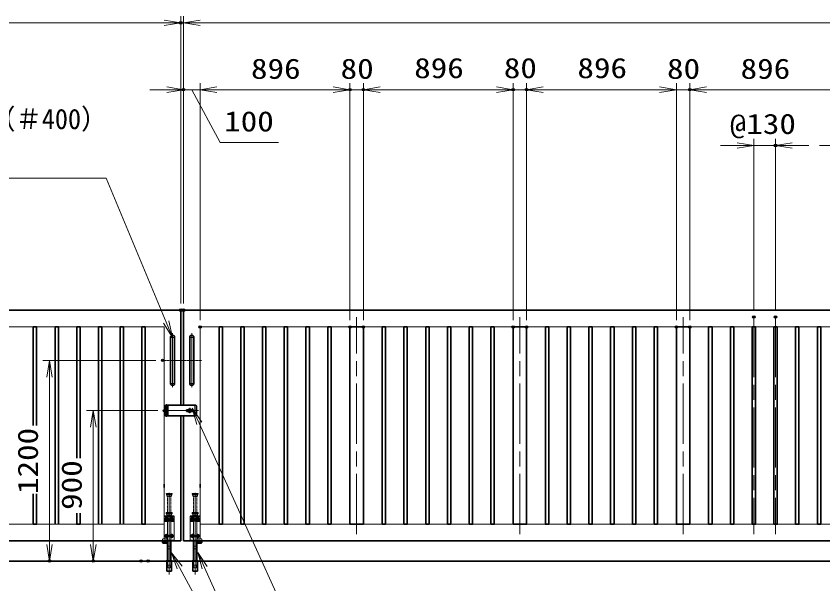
# Model space of a CAD drawing. Units: millimetres at full size. Extents: x -11880 to 11880, y -8400 to 8400.
# Drawn here: x -1142 to 3682, y -1009 to 2386 of the extents above; entities that cross this region are included whole.
import ezdxf
from ezdxf.enums import TextEntityAlignment as Align

# ---------------------------------------------------------------- set-up
doc = ezdxf.new("R2010")
doc.units = ezdxf.units.MM
doc.header["$LTSCALE"] = 30
doc.header["$PDMODE"] = 32
doc.header["$PDSIZE"] = 15
for name, pattern in [('DASHED', [7.5, 6, -1.5]), ('USER1', [18, 12, -1.5, 3, -1.5]), ('USER2', [9, 6, -0.75, 1.5, -0.75]), ('USER3', [1.125, 0.75, -0.125, 0.125, -0.125])]:
    doc.linetypes.add(name, pattern=pattern)
for name, color, linetype, lineweight in [('0-1_外形線', 7, 'Continuous', 35), ('0-2_軸線', 200, 'USER1', 15), ('0-3_細線', 2, 'Continuous', 35), ('0-4_寸法線', 4, 'Continuous', 18), ('0-5_0', 7, 'Continuous', 18), ('0-7_隠れ線', 140, 'DASHED', 18), ('0-9_01', 7, 'Continuous', 18), ('0-A_AM_0N', 7, 'Continuous', 50), ('0-B_AM_7N', 6, 'USER2', 18), ('0-C_想像線', 112, 'USER3', 15)]:
    doc.layers.add(name, color=color, linetype=linetype, lineweight=lineweight)
doc.layers.add('0-6_Defpoints', color=7, linetype='Continuous')
doc.styles.add('ＭＳ ゴシック', font='')
doc.styles.get('ＭＳ ゴシック').set_extended_font_data('MS Gothic')

# ---------------------------------------------------------------- blocks, each defined once
blk = doc.blocks.new('S248')
at = {"layer": '0-4_寸法線'}
for points in [[(2294953.4, 86989925.5), (2266561.4, 86989925.5), (2252677.3, 87025728), (2251592.6, 87028525.1)], [(2253143.4, 87025908.8), (2251592.6, 87028525.1), (2252211.1, 87025547.2)]]:
    blk.add_lwpolyline(points, dxfattribs=at)
at = {"layer": '0-4_寸法線', "color": 254, "style": 'ＭＳ ゴシック', "width": 1.2}
for s, p in [('STKMR290', (2270329.4, 86997626.1)), ('30x20x1.6t', (2270329.4, 86991326.1))]:
    blk.add_text(s, height=3637, dxfattribs=at).set_placement(p, align=Align.BOTTOM_LEFT)
blk = doc.blocks.new('_Open')
at = {"layer": '0-5_0', "color": 4}
blk.add_line((-30, 5), (0, 0), dxfattribs=at)
blk.add_lwpolyline([(-30, -5), (0, 0), (-30, 0)], dxfattribs=at)
blk = doc.blocks.new('A$C130E4F3B')
at = {"layer": '0-1_外形線'}
for p, q in [((-375, -4125), (-375, 4125)), ((375, 4125), (375, -4125))]:
    blk.add_line(p, q, dxfattribs=at)
for centre, start, end in [((0, 4125), 0, 180), ((0, -4125), 180, 0)]:
    blk.add_arc(centre, 375, start, end, dxfattribs=at)
at = {"layer": '0-2_軸線'}
for p, q in [((0, 4877.9), (0, -4877.9)), ((0, 4125), (-412.5, 4125)), ((0, 4125), (412.5, 4125)), ((0, -4125), (-412.5, -4125)), ((0, -4125), (412.5, -4125))]:
    blk.add_line(p, q, dxfattribs=at)
at = {"layer": '0-2_軸線', "linetype": 'USER2'}
blk.add_line((-1779.7, 0), (1779.7, 0), dxfattribs=at)
blk = doc.blocks.new('U117')
at = {"layer": '0-A_AM_0N'}
blk.add_lwpolyline([(645, 3787.4), (450, 3674.8), (255, 3787.4), (255, 4012.6), (450, 4125.2), (645, 4012.6)], close=True, dxfattribs=at)
blk.add_circle((450, 3900), 195, dxfattribs=at)
blk.add_circle((450, 3900), 195, dxfattribs=at)
at = {"layer": '0-B_AM_7N'}
for p, q in [((697.7, 3900), (202.3, 3900)), ((450, 4147.7), (450, 3652.3))]:
    blk.add_line(p, q, dxfattribs=at)
blk = doc.blocks.new('U118')
at = {"layer": '0-A_AM_0N'}
blk.add_lwpolyline([(-255, 3787.4), (-450, 3674.8), (-645, 3787.4), (-645, 4012.6), (-450, 4125.2), (-255, 4012.6)], close=True, dxfattribs=at)
blk.add_circle((-450, 3900), 195, dxfattribs=at)
blk.add_circle((-450, 3900), 195, dxfattribs=at)
at = {"layer": '0-B_AM_7N'}
for p, q in [((-202.3, 3900), (-697.7, 3900)), ((-450, 4147.7), (-450, 3652.3))]:
    blk.add_line(p, q, dxfattribs=at)
blk = doc.blocks.new('U119')
at = {"layer": '0-A_AM_0N'}
blk.add_lwpolyline([(645, 787.4), (450, 674.8), (255, 787.4), (255, 1012.6), (450, 1125.2), (645, 1012.6)], close=True, dxfattribs=at)
blk.add_circle((450, 900), 195, dxfattribs=at)
blk.add_circle((450, 900), 195, dxfattribs=at)
at = {"layer": '0-B_AM_7N'}
for p, q in [((697.7, 900), (202.3, 900)), ((450, 1147.7), (450, 652.3))]:
    blk.add_line(p, q, dxfattribs=at)
blk = doc.blocks.new('U120')
at = {"layer": '0-A_AM_0N'}
blk.add_lwpolyline([(-255, 787.4), (-450, 674.8), (-645, 787.4), (-645, 1012.6), (-450, 1125.2), (-255, 1012.6)], close=True, dxfattribs=at)
blk.add_circle((-450, 900), 195, dxfattribs=at)
blk.add_circle((-450, 900), 195, dxfattribs=at)
at = {"layer": '0-B_AM_7N'}
for p, q in [((-202.3, 900), (-697.7, 900)), ((-450, 1147.7), (-450, 652.3))]:
    blk.add_line(p, q, dxfattribs=at)
blk = doc.blocks.new('A$C7BA44824')
at = {"layer": '0-1_外形線'}
for p, q in [((-285, 0), (-285, -3540)), ((285, 0), (285, -3540)), ((1185, 0), (1185, -270)), ((1095, -360), (285, -360))]:
    blk.add_line(p, q, dxfattribs=at)
for points in [[(975, 0), (975, -150), (285, -150)], [(408, -3600), (408, -5400), (-408, -5400), (-408, -3600)]]:
    blk.add_lwpolyline(points, dxfattribs=at)
blk.add_lwpolyline([(525, -3540), (-525, -3540), (-525, -3600), (525, -3600)], close=True, dxfattribs=at)
blk.add_arc((1095, -270), 90, 270, 0, dxfattribs=at)
at = {"layer": '0-2_軸線'}
blk.add_line((0, -6032.5), (0, 8659.7), dxfattribs=at)
at = {"layer": '0-7_隠れ線'}
for p, q in [((-900, 4500), (900, 4500)), ((-900, 0), (-900, 4500)), ((900, 4350), (-900, 4350)), ((-495, 5100), (-525, 5070)), ((-525, 4920), (-525, 5070)), ((525, 5070), (-525, 5070)), ((-495, 4890), (-525, 4920)), ((-525, 4920), (525, 4920)), ((-495, 5100), (495, 5100)), ((495, 4890), (-495, 4890)), ((-420, 4650), (-420, 4890)), ((-420, 4650), (-360, 4590)), ((420, 4650), (-420, 4650)), ((360, 4590), (-360, 4590)), ((-285, 4500), (-285, 4590)), ((-285, 4350), (-285, 3570)), ((285, 4590), (285, 4500)), ((285, 4350), (285, 4029.9)), ((420, 4650), (360, 4590)), ((420, 4650), (420, 4890)), ((495, 5100), (525, 5070)), ((525, 4920), (495, 4890)), ((525, 4920), (525, 5070)), ((900, 4500), (900, 360)), ((-900, 3570), (-232.9, 3570)), ((-900, 3480), (-211.7, 3480)), ((-285, 3480), (-285, 150)), ((-119.3, 3626.8), (-232.9, 3570)), ((-79, 3546.3), (-211.7, 3480)), ((-119.3, 3626.8), (-79, 3546.3)), ((119.3, 3626.8), (79, 3546.3)), ((79, 3546.3), (211.7, 3480)), ((232.9, 3570), (119.3, 3626.8)), ((211.7, 3480), (900, 3480)), ((900, 3570), (232.9, 3570)), ((285, 3770.1), (285, 3570)), ((285, 3480), (285, 150)), ((-120, 150), (-900, 150)), ((-120, 0), (-900, 0)), ((-120, 150), (-120, 0)), ((120, 0), (-120, 0)), ((900, 150), (120, 150)), ((120, 150), (120, 0)), ((900, 0), (120, 0)), ((285, 360), (1095, 360)), ((900, 150), (900, 0)), ((1185, 270), (1185, 0)), ((-180, -1380), (-285, -930)), ((285, -930), (-285, -930)), ((180, -1380), (-180, -1380)), ((180, -1380), (285, -930)), ((-378, -5400), (-378, -3600)), ((-375, -3600), (-375, -3540)), ((-285, -4350), (-285, -3540)), ((285, -3540), (285, -4350)), ((375, -3600), (375, -3540)), ((378, -5400), (378, -3600)), ((-180, -4800), (-285, -4350)), ((285, -4350), (-285, -4350)), ((180, -4800), (-180, -4800)), ((180, -4800), (285, -4350))]:
    blk.add_line(p, q, dxfattribs=at)
blk.add_lwpolyline([(285, 150), (975, 150), (975, 0)], dxfattribs=at)
blk.add_arc((1095, 270), 90, 0, 90, dxfattribs=at)
at = {"layer": '0-C_想像線'}
for p, q in [((-495, 8520), (-525, 8490)), ((-525, 8340), (-525, 8490)), ((525, 8490), (-525, 8490)), ((-495, 8310), (-525, 8340)), ((-525, 8340), (525, 8340)), ((-495, 8520), (495, 8520)), ((495, 8310), (-495, 8310)), ((-420, 8070), (-420, 8310)), ((-420, 8070), (-360, 8010)), ((420, 8070), (-420, 8070)), ((360, 8010), (-360, 8010)), ((-285, 5100), (-285, 8010)), ((285, 5100), (285, 8010)), ((420, 8070), (360, 8010)), ((420, 8070), (420, 8310)), ((495, 8520), (525, 8490)), ((525, 8340), (495, 8310)), ((525, 8340), (525, 8490))]:
    blk.add_line(p, q, dxfattribs=at)
at = {"layer": '0-A_AM_0N'}
for name in ['U118', 'U117', 'U120', 'U119']:
    blk.add_blockref(name, (0, 0), dxfattribs=at)
blk = doc.blocks.new('S258')
at = {"layer": '0-4_寸法線'}
for points in [[(2233762.3, 87086347.9), (2285338.3, 87086347.9), (2296090.5, 87060534.5), (2297244.1, 87057765.1)], [(2295629, 87060342.3), (2297244.1, 87057765.1), (2296552.1, 87060726.8)]]:
    blk.add_lwpolyline(points, dxfattribs=at)
at = {"layer": '0-4_寸法線', "color": 254, "style": 'ＭＳ ゴシック'}
for s, width, p in [('両取手 SUS304（＃400）', 0.95, (2233762.3, 87094048.4)), ('φ25-300L', 1.1, (2233157.5, 87087748.4))]:
    blk.add_text(s, height=3637, dxfattribs=dict(at, width=width)).set_placement(p, align=Align.BOTTOM_LEFT)
blk = doc.blocks.new('S259')
at = {"layer": '0-4_寸法線'}
for points in [[(2356741.5, 86966768.7), (2325354.3, 86966768.7), (2303000.2, 87016477.2), (2301769.8, 87019213.2)], [(2303456.2, 87016682.2), (2301769.8, 87019213.2), (2302544.2, 87016272.1)]]:
    blk.add_lwpolyline(points, dxfattribs=at)
at = {"layer": '0-4_寸法線', "color": 254, "style": 'ＭＳ ゴシック'}
for s, width, p in [('落し棒（建物側）', 0.75, (2329554.3, 86980769.2)), ('SUS304 φ19', 1.1, (2329122.3, 86974469.2)), ('電解研磨', 0.75, (2329554.3, 86968169.2))]:
    blk.add_text(s, height=3637, dxfattribs=dict(at, width=width)).set_placement(p, align=Align.BOTTOM_LEFT)
blk = doc.blocks.new('S260')
at = {"layer": '0-4_寸法線'}
for points in [[(2365006.2, 86989310.3), (2326131, 86989310.3), (2302028.4, 87042358.7), (2300787.5, 87045090)], [(2302483.7, 87042565.5), (2300787.5, 87045090), (2301573.2, 87042151.9)]]:
    blk.add_lwpolyline(points, dxfattribs=at)
at = {"layer": '0-4_寸法線', "color": 254, "style": 'ＭＳ ゴシック', "width": 0.75}
blk.add_text('打掛金具（道路側）', height=3637, dxfattribs=at).set_placement((2330331, 86997162), align=Align.BOTTOM_LEFT)
at = {"layer": '0-4_寸法線', "color": 254, "style": 'ＭＳ ゴシック'}
blk.add_text('SUS304（＃400）', height=3637, dxfattribs=at).set_placement((2329899, 86990710.8), align=Align.BOTTOM_LEFT)
blk = doc.blocks.new('S261')
at = {"layer": '0-4_寸法線'}
for points in [[(2329134.3, 86966768.7), (2325354.3, 86966768.7), (2298509.2, 87016498.9), (2297084.1, 87019138.8)], [(2298949.2, 87016736.4), (2297084.1, 87019138.8), (2298069.2, 87016261.4)]]:
    blk.add_lwpolyline(points, dxfattribs=at)

msp = doc.modelspace()

# ---------------------------------------------------------------- linework, layer by layer
at = {"layer": '0-1_外形線'}
for p, q in [((-154.1, 59.53), (-234.46, 59.53)), ((-154.1, 59.53), (-68.46, 59.53)), ((-153.1, 59.53), (-148.1, 59.53)), ((-64.46, 55.53), (-68.46, 59.53)), ((-64.46, 55.53), (-64.46, -1.47)), ((-237.46, 19.53), (-237.46, 13.78)), ((-113.12, 32.03), (-119.46, 32.03)), ((-119.46, 22.03), (-113.12, 22.03)), ((-118.46, 29.53), (-116.71, 29.53)), ((-118.46, 24.53), (-118.46, 29.53)), ((-118.46, 24.53), (-116.71, 24.53)), ((-116.71, 29.53), (-90.46, 29.53)), ((-90.46, 24.53), (-116.71, 24.53)), ((-89.46, 32.03), (-95.8, 32.03)), ((-95.8, 22.03), (-89.46, 22.03)), ((-90.46, 24.53), (-90.46, 29.53)), ((-68.46, -5.47), (-234.46, -5.47)), ((-156.96, -752.97), (-156.96, -5.47)), ((-141.96, -752.97), (-141.96, -5.47)), ((-68.46, -5.47), (-64.46, -1.47)), ((-256.96, -413.47), (-256.96, -432.47)), ((-41.96, -413.47), (-41.96, -432.47)), ((-156.96, -752.97), (-5156.96, -752.97)), ((-141.96, -752.97), (4858.04, -752.97)), ((-5886.96, -872.97), (5588.04, -872.97))]:
    msp.add_line(p, q, dxfattribs=at)
for points in [[(-5156.96, 627.03), (-156.96, 627.03), (-156.96, 59.53)], [(4858.04, 627.03), (-141.96, 627.03), (-141.96, 59.53)], [(-1039.96, -62.92), (-1039.96, 527.03), (-1019.96, 527.03), (-1019.96, -62.92)], [(-909.96, -652.97), (-909.96, 527.03), (-889.96, 527.03), (-889.96, -652.97)], [(-779.96, -256.81), (-779.96, 527.03), (-759.96, 527.03), (-759.96, -256.81)], [(-649.96, -652.97), (-649.96, 527.03), (-629.96, 527.03), (-629.96, -652.97)], [(-519.96, -652.97), (-519.96, 527.03), (-499.96, 527.03), (-499.96, -652.97)], [(-1039.96, -470.49), (-1039.96, -652.97), (-1019.96, -652.97), (-1019.96, -470.49)], [(-759.96, -585.57), (-759.96, -652.97), (-779.96, -652.97), (-779.96, -585.57)]]:
    msp.add_lwpolyline(points, dxfattribs=at)
for points in [[(-389.96, -652.97), (-369.96, -652.97), (-369.96, 527.03), (-389.96, 527.03)], [(91.04, -652.97), (71.04, -652.97), (71.04, 527.03), (91.04, 527.03)], [(201.04, -652.97), (221.04, -652.97), (221.04, 527.03), (201.04, 527.03)], [(331.04, -652.97), (351.04, -652.97), (351.04, 527.03), (331.04, 527.03)], [(461.04, -652.97), (481.04, -652.97), (481.04, 527.03), (461.04, 527.03)], [(591.04, -652.97), (611.04, -652.97), (611.04, 527.03), (591.04, 527.03)], [(721.04, -652.97), (741.04, -652.97), (741.04, 527.03), (721.04, 527.03)], [(934.04, 527.03), (854.04, 527.03), (854.04, -652.97), (934.04, -652.97)], [(1067.04, -652.97), (1047.04, -652.97), (1047.04, 527.03), (1067.04, 527.03)], [(1177.04, -652.97), (1197.04, -652.97), (1197.04, 527.03), (1177.04, 527.03)], [(1307.04, -652.97), (1327.04, -652.97), (1327.04, 527.03), (1307.04, 527.03)], [(1437.04, -652.97), (1457.04, -652.97), (1457.04, 527.03), (1437.04, 527.03)], [(1567.04, -652.97), (1587.04, -652.97), (1587.04, 527.03), (1567.04, 527.03)], [(1697.04, -652.97), (1717.04, -652.97), (1717.04, 527.03), (1697.04, 527.03)], [(1910.04, 527.03), (1830.04, 527.03), (1830.04, -652.97), (1910.04, -652.97)], [(2043.04, -652.97), (2023.04, -652.97), (2023.04, 527.03), (2043.04, 527.03)], [(2153.04, -652.97), (2173.04, -652.97), (2173.04, 527.03), (2153.04, 527.03)], [(2283.04, -652.97), (2303.04, -652.97), (2303.04, 527.03), (2283.04, 527.03)], [(2413.04, -652.97), (2433.04, -652.97), (2433.04, 527.03), (2413.04, 527.03)], [(2543.04, -652.97), (2563.04, -652.97), (2563.04, 527.03), (2543.04, 527.03)], [(2673.04, -652.97), (2693.04, -652.97), (2693.04, 527.03), (2673.04, 527.03)], [(2886.04, 527.03), (2806.04, 527.03), (2806.04, -652.97), (2886.04, -652.97)], [(3019.04, -652.97), (2999.04, -652.97), (2999.04, 527.03), (3019.04, 527.03)], [(3129.04, -652.97), (3149.04, -652.97), (3149.04, 527.03), (3129.04, 527.03)], [(3259.04, -652.97), (3279.04, -652.97), (3279.04, 527.03), (3259.04, 527.03)], [(3389.04, -652.97), (3409.04, -652.97), (3409.04, 527.03), (3389.04, 527.03)], [(3519.04, -652.97), (3539.04, -652.97), (3539.04, 527.03), (3519.04, 527.03)], [(3649.04, -652.97), (3669.04, -652.97), (3669.04, 527.03), (3649.04, 527.03)]]:
    msp.add_lwpolyline(points, close=True, dxfattribs=at)
for centre, radius, start, end in [((-119.46, 27.03), 5, 90, 270), ((-104.46, 27.03), 10, 30, 150), ((-104.46, 27.03), 10, 210, 330), ((-89.46, 27.03), 5, 270, 90)]:
    msp.add_arc(centre, radius, start, end, dxfattribs=at)
at = {"layer": '0-2_軸線'}
for p, q in [((894.04, -711.97), (894.04, 586.03)), ((1870.04, -711.97), (1870.04, 586.03)), ((2846.04, -711.97), (2846.04, 586.03)), ((3269.04, 586.03), (3269.04, -711.97)), ((3399.04, 586.03), (3399.04, -711.97)), ((-243.46, 64.41), (-243.46, -10.35)), ((-51.78, 27.03), (-255.28, 27.03)), ((-104.46, 11.72), (-104.46, 42.34))]:
    msp.add_line(p, q, dxfattribs=at)
at = {"layer": '0-3_細線'}
for p, q in [((-237.46, 59.53), (-249.46, 59.53)), ((-237.46, 48.53), (-237.46, 59.53)), ((-237.46, 59.53), (-234.46, 59.53)), ((-234.46, 48.03), (-234.46, 59.53)), ((-234.46, 34.03), (-234.46, 48.53)), ((-249.46, 48.03), (-234.46, 48.03)), ((-249.46, 48.03), (-249.46, 34.53)), ((-249.46, 34.53), (-234.46, 34.53)), ((-249.46, 20.03), (-249.46, 34.03)), ((-249.46, 34.03), (-234.46, 34.03)), ((-234.46, 20.03), (-249.46, 20.03)), ((-234.46, 19.53), (-249.46, 19.53)), ((-249.46, 19.53), (-249.46, 6.03)), ((-249.46, 6.03), (-234.46, 6.03)), ((-249.46, 5.53), (-234.46, 5.53)), ((-237.46, 48.03), (-237.46, 34.53)), ((-237.46, 20.03), (-237.46, 34.03)), ((-237.46, 13.78), (-237.46, 6.03)), ((-237.46, -5.47), (-237.46, 5.53)), ((-234.46, 34.53), (-234.46, 19.53)), ((-234.46, 5.53), (-234.46, 20.03)), ((-234.46, 6.03), (-234.46, -5.47)), ((-234.46, -5.47), (-243.46, -5.47)), ((-149.46, -872.97), (334.89, -872.97))]:
    msp.add_line(p, q, dxfattribs=at)
for points in [[(-234.46, 48.53), (-249.46, 48.53), (-249.46, 59.53)], [(-243.46, -5.47), (-249.46, -5.47), (-249.46, 5.53)]]:
    msp.add_lwpolyline(points, dxfattribs=at)
at = {"layer": '0-4_寸法線'}
for p, q in [((-156.96, 667.03), (-156.96, 2385.59)), ((-156.96, 667.03), (-156.96, 2385.59)), ((-141.96, 667.03), (-141.96, 2385.59)), ((-141.96, 667.03), (-141.96, 2385.59)), ((-156.96, 2345.59), (-5156.96, 2345.59)), ((-256.96, 2345.59), (-356.96, 2345.59)), ((-141.96, 2345.59), (-156.96, 2345.59)), ((-141.96, 2345.59), (4858.04, 2345.59)), ((-41.96, 2345.59), (58.04, 2345.59)), ((-141.96, 667.03), (-141.96, 1985.59)), ((-41.96, 567.03), (-41.96, 1985.59)), ((-41.96, 567.03), (-41.96, 1985.59)), ((854.04, 567.03), (854.04, 1985.59)), ((854.04, 567.03), (854.04, 1985.59)), ((934.04, 567.03), (934.04, 1985.59)), ((934.04, 567.03), (934.04, 1985.59)), ((1830.04, 567.03), (1830.04, 1985.59)), ((1830.04, 567.03), (1830.04, 1985.59)), ((1910.04, 567.03), (1910.04, 1985.59)), ((1910.04, 567.03), (1910.04, 1985.59)), ((2806.04, 567.03), (2806.04, 1985.59)), ((2806.04, 567.03), (2806.04, 1985.59)), ((2886.04, 567.03), (2886.04, 1985.59)), ((2886.04, 567.03), (2886.04, 1985.59)), ((-241.96, 1945.59), (-341.96, 1945.59)), ((-41.96, 1945.59), (-141.96, 1945.59)), ((-41.96, 1945.59), (854.04, 1945.59)), ((58.04, 1945.59), (158.04, 1945.59)), ((754.04, 1945.59), (654.04, 1945.59)), ((854.04, 1945.59), (934.04, 1945.59)), ((1830.04, 1945.59), (934.04, 1945.59)), ((1034.04, 1945.59), (1134.04, 1945.59)), ((1730.04, 1945.59), (1630.04, 1945.59)), ((1910.04, 1945.59), (1830.04, 1945.59)), ((2806.04, 1945.59), (1910.04, 1945.59)), ((2010.04, 1945.59), (2110.04, 1945.59)), ((2706.04, 1945.59), (2606.04, 1945.59)), ((2806.04, 1945.59), (2886.04, 1945.59)), ((2886.04, 1945.59), (3782.04, 1945.59)), ((2986.04, 1945.59), (3086.04, 1945.59)), ((3682.04, 1945.59), (3582.04, 1945.59)), ((3269.04, 626.03), (3269.04, 1651.78)), ((3399.04, 626.03), (3399.04, 1651.78)), ((3169.04, 1611.78), (3069.04, 1611.78)), ((3269.04, 1611.78), (3399.04, 1611.78)), ((3499.04, 1611.78), (3599.04, 1611.78)), ((3762.04, 1611.78), (3662.04, 1611.78)), ((-306.28, 327.03), (-982.92, 327.03)), ((-942.92, 327.03), (-942.92, -872.97)), ((-295.28, 27.03), (-721.1, 27.03)), ((-681.1, 27.03), (-681.1, -872.97)), ((-435.81, -872.97), (-982.92, -872.97)), ((-392.88, -872.97), (-721.1, -872.97))]:
    msp.add_line(p, q, dxfattribs=at)
msp.add_lwpolyline([(-91.96, 1945.59), (78.53, 1630.88), (427.33, 1630.88)], dxfattribs=at)
at = {"layer": '0-5_0'}
for p, q in [((-256.96, 527.03), (-5056.96, 527.03)), ((-256.96, -413.47), (-256.96, 527.03)), ((-41.96, -413.47), (-41.96, 527.03)), ((-41.96, 527.03), (4758.04, 527.03))]:
    msp.add_line(p, q, dxfattribs=at)
for points in [[(-5056.96, 527.03), (-5056.96, -652.97), (-256.96, -652.97), (-256.96, -432.47)], [(4758.04, 527.03), (4758.04, -652.97), (-41.96, -652.97), (-41.96, -432.47)]]:
    msp.add_lwpolyline(points, dxfattribs=at)
at = {"layer": '0-6_Defpoints'}
for p in [(-156.96, 2345.59), (-141.96, 1945.59), (854.04, 1945.59), (934.04, 1945.59), (1830.04, 1945.59), (1910.04, 1945.59), (2886.04, 1945.59), (3399.04, 1611.78), (-156.96, 627.03), (-141.96, 627.03), (3269.04, 586.03), (3399.04, 586.03), (-41.96, 527.03), (854.04, 527.03), (934.04, 527.03), (1830.04, 527.03), (1910.04, 527.03), (2806.04, 527.03), (2886.04, 527.03), (-266.28, 327.03), (-255.28, 27.03), (-942.92, -872.97), (-681.1, -872.97), (-395.81, -872.97), (-352.88, -872.97)]:
    msp.add_point(p, dxfattribs=at)
at = {"layer": '0-7_隠れ線'}
for p, q in [((-246.46, 48.53), (-246.46, 59.53)), ((-240.46, 59.53), (-240.46, 48.53)), ((-246.46, 34.53), (-246.46, 48.03)), ((-246.46, 20.03), (-246.46, 34.03)), ((-246.46, 6.03), (-246.46, 19.53)), ((-246.46, -5.47), (-246.46, 5.53)), ((-240.46, 34.53), (-240.46, 48.03)), ((-240.46, 34.03), (-240.46, 20.03)), ((-240.46, 6.03), (-240.46, 19.53)), ((-240.46, 5.53), (-240.46, -5.47))]:
    msp.add_line(p, q, dxfattribs=at)
at = {"layer": '0-7_隠れ線', "linetype": 'Continuous'}
for start, end in [(24.62432, 155.37568), (204.62432, 335.37568)]:
    msp.add_arc((-104.46, 27.03), 6, start, end, dxfattribs=at)
at = {"layer": '0-9_01', "color": 4}
msp.add_line((-72.96, 57.84), (-72.96, -3.32), dxfattribs=at)

# ---------------------------------------------------------------- block references
at = {"layer": '0-1_外形線', "yscale": 0.03333333}
for name, p, xscale in [('A$C130E4F3B', (-206.96, 327.03), -0.03333333), ('A$C130E4F3B', (-91.96, 327.03), 0.03333333), ('A$C7BA44824', (-226.96, -752.97), -0.03333333), ('A$C7BA44824', (-71.96, -752.97), 0.03333333)]:
    msp.add_blockref(name, p, dxfattribs=dict(at, xscale=xscale))
at = {"layer": '0-4_寸法線'}
for name, p, xscale, yscale in [('_Open', (-156.96, 2345.59), 3.333333, 3.333333), ('_Open', (-156.96, 2345.59), 3.333333, 3.333333), ('_Open', (-141.96, 1945.59), 3.333333, 3.333333), ('_Open', (854.04, 1945.59), 3.333333, 3.333333), ('_Open', (854.04, 1945.59), 3.333333, 3.333333), ('_Open', (1830.04, 1945.59), 3.333333, 3.333333), ('_Open', (1830.04, 1945.59), 3.333333, 3.333333), ('_Open', (2806.04, 1945.59), 3.333333, 3.333333), ('_Open', (2806.04, 1945.59), 3.333333, 3.333333), ('S258', (-76781.76, -2901460.98), 0.03333333, 0.03333333), ('_Open', (3269.04, 1611.78), 3.333333, 3.333333), ('S260', (-76781.76, -2901460.98), 0.03333333, 0.03333333), ('S248', (-76781.76, -2901460.98), 0.03333333, 0.03333333), ('S261', (-76781.76, -2901460.98), 0.03333333, 0.03333333), ('S259', (-76781.76, -2901460.98), 0.03333333, 0.03333333)]:
    msp.add_blockref(name, p, dxfattribs=dict(at, xscale=xscale, yscale=yscale))
at = {"layer": '0-4_寸法線', "xscale": 3.333333, "yscale": 3.333333}
for p, rotation in [((-141.96, 2345.59), 180), ((-141.96, 2345.59), 180), ((-41.96, 1945.59), 180), ((-41.96, 1945.59), 180), ((934.04, 1945.59), 180), ((934.04, 1945.59), 180), ((1910.04, 1945.59), 180), ((1910.04, 1945.59), 180), ((2886.04, 1945.59), 180), ((2886.04, 1945.59), 180), ((3399.04, 1611.78), 180), ((-942.92, 327.03), 90), ((-681.1, 27.03), 90), ((-942.92, -872.97), 270), ((-681.1, -872.97), 270)]:
    msp.add_blockref('_Open', p, dxfattribs=dict(at, rotation=rotation))

# ---------------------------------------------------------------- texts
at = {"layer": '0-4_寸法線', "color": 254, "style": 'ＭＳ ゴシック', "width": 1.2}
for s, p in [('896', (262.04, 1974.28)), ('80', (798.04, 1974.28)), ('896', (1238.04, 1978.28)), ('80', (1774.04, 1978.28)), ('896', (2214.04, 1978.28)), ('80', (2750.04, 1974.28)), ('896', (3190.04, 1974.28)), ('100', (101.73, 1659.56)), ('@130', (3125.24, 1644.46))]:
    msp.add_text(s, height=121.2, dxfattribs=at).set_placement(p, align=Align.BOTTOM_LEFT)
for s, p in [('1200', (-975.6, -472.17)), ('900', (-713.79, -566.97))]:
    msp.add_text(s, height=121.2, rotation=90, dxfattribs=at).set_placement(p, align=Align.BOTTOM_LEFT)

doc.saveas('drawing.dxf')
